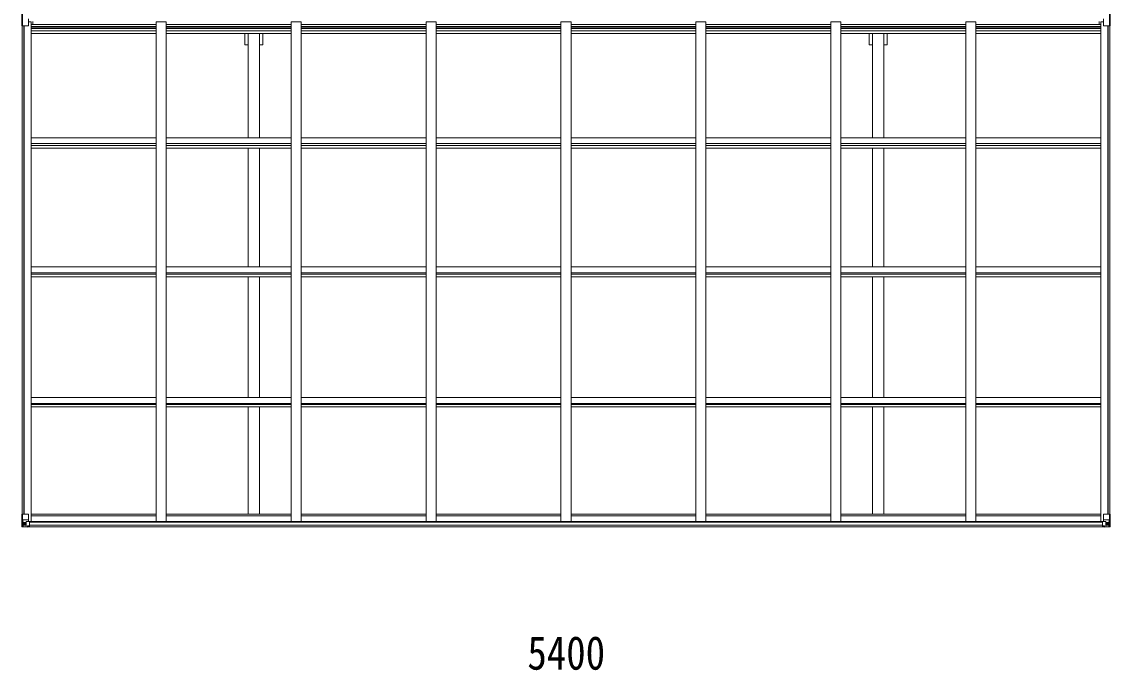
# Model space of a CAD drawing. Units: millimetres at full size; details may follow other scales. Extents: x -9783 to 33612, y -6828 to 13322.
# Drawn here: x 749 to 6153, y -13 to 3205 of the extents above; entities that cross this region are included whole.
import ezdxf
from ezdxf.enums import TextEntityAlignment as Align

# ---------------------------------------------------------------- set-up
doc = ezdxf.new("R2010")
doc.units = ezdxf.units.MM
doc.header["$LTSCALE"] = 35
for name, color, linetype, lineweight in [('0-1_本体', 4, 'Continuous', 9), ('0-2_部品', 7, 'Continuous', 9), ('0-7_合掌部品', 3, 'Continuous', 9), ('0-A_寸法', 6, 'Continuous', 9)]:
    doc.layers.add(name, color=color, linetype=linetype, lineweight=lineweight)
doc.styles.add('ＭＳ ゴシック', font='')
doc.styles.get('ＭＳ ゴシック').set_extended_font_data('MS Gothic')

msp = doc.modelspace()

# ---------------------------------------------------------------- linework, layer by layer
at = {"layer": '0-1_本体'}
for p, q in [((783.17, 3204.79), (796.17, 3204.79)), ((796.17, 724.26), (796.17, 3204.79)), ((796.17, 3191.14), (1416.17, 3191.14)), ((803.67, 3191.14), (803.67, 3206.21)), ((1416.17, 3204.37), (1466.17, 3204.37)), ((1416.17, 724.26), (1416.17, 3204.37)), ((1466.17, 724.26), (1466.17, 3204.37)), ((1466.17, 3191.14), (2086.17, 3191.14)), ((2086.17, 3204.37), (2136.17, 3204.37)), ((2086.17, 724.26), (2086.17, 3204.37)), ((2136.17, 724.26), (2136.17, 3204.37)), ((2136.17, 3191.14), (2756.17, 3191.14)), ((2756.17, 3204.37), (2806.17, 3204.37)), ((2756.17, 724.26), (2756.17, 3204.37)), ((2806.17, 724.26), (2806.17, 3204.37)), ((2806.17, 3191.14), (3426.17, 3191.14)), ((3426.17, 3204.37), (3476.17, 3204.37)), ((3426.17, 724.26), (3426.17, 3204.37)), ((3476.17, 724.26), (3476.17, 3204.37)), ((3476.17, 3191.14), (4096.17, 3191.14)), ((4096.17, 3204.37), (4146.17, 3204.37)), ((4096.17, 724.26), (4096.17, 3204.37)), ((4146.17, 724.26), (4146.17, 3204.37)), ((4146.17, 3191.14), (4766.17, 3191.14)), ((4766.17, 3204.37), (4816.17, 3204.37)), ((4766.17, 724.26), (4766.17, 3204.37)), ((4816.17, 724.26), (4816.17, 3204.37)), ((4816.17, 3191.14), (5436.17, 3191.14)), ((5436.17, 3204.37), (5486.17, 3204.37)), ((5436.17, 724.26), (5436.17, 3204.37)), ((5486.17, 724.26), (5486.17, 3204.37)), ((5486.17, 3191.14), (6106.17, 3191.14)), ((6098.67, 3191.14), (6098.67, 3206.21)), ((6119.17, 3204.79), (6106.17, 3204.79)), ((6106.17, 724.26), (6106.17, 3204.79)), ((751.17, 760.61), (751.17, 3185.71)), ((760.17, 760.61), (760.17, 3185.71)), ((760.87, 760.61), (760.87, 3185.71)), ((796.17, 3181.77), (1416.17, 3181.77)), ((796.17, 3174.7), (1416.17, 3174.7)), ((796.17, 3170.92), (1416.17, 3170.92)), ((796.17, 3159.57), (1416.17, 3159.57)), ((796.17, 3146.75), (1416.17, 3146.75)), ((1466.17, 3181.77), (2086.17, 3181.77)), ((1466.17, 3174.7), (2086.17, 3174.7)), ((1466.17, 3170.92), (2086.17, 3170.92)), ((1466.17, 3159.57), (2086.17, 3159.57)), ((1466.17, 3146.75), (2086.17, 3146.75)), ((1873.67, 2629.29), (1873.67, 3146.75)), ((1928.67, 2629.29), (1928.67, 3146.75)), ((1946.37, 3090.47), (1946.37, 3146.75)), ((2136.17, 3181.77), (2756.17, 3181.77)), ((2136.17, 3174.7), (2756.17, 3174.7)), ((2136.17, 3170.92), (2756.17, 3170.92)), ((2136.17, 3159.57), (2756.17, 3159.57)), ((2136.17, 3146.75), (2756.17, 3146.75)), ((2806.17, 3181.77), (3426.17, 3181.77)), ((2806.17, 3174.7), (3426.17, 3174.7)), ((2806.17, 3170.92), (3426.17, 3170.92)), ((2806.17, 3159.57), (3426.17, 3159.57)), ((2806.17, 3146.75), (3426.17, 3146.75)), ((3476.17, 3181.77), (4096.17, 3181.77)), ((3476.17, 3174.7), (4096.17, 3174.7)), ((3476.17, 3170.92), (4096.17, 3170.92)), ((3476.17, 3159.57), (4096.17, 3159.57)), ((3476.17, 3146.75), (4096.17, 3146.75)), ((4146.17, 3181.77), (4766.17, 3181.77)), ((4146.17, 3174.7), (4766.17, 3174.7)), ((4146.17, 3170.92), (4766.17, 3170.92)), ((4146.17, 3159.57), (4766.17, 3159.57)), ((4146.17, 3146.75), (4766.17, 3146.75)), ((4816.17, 3181.77), (5436.17, 3181.77)), ((4816.17, 3174.7), (5436.17, 3174.7)), ((4816.17, 3170.92), (5436.17, 3170.92)), ((4816.17, 3159.57), (5436.17, 3159.57)), ((4816.17, 3146.75), (5436.17, 3146.75)), ((4955.97, 3090.47), (4955.97, 3146.75)), ((4973.67, 2629.29), (4973.67, 3146.75)), ((5028.67, 2629.29), (5028.67, 3146.75)), ((5046.37, 3090.47), (5046.37, 3146.75)), ((5486.17, 3181.77), (6106.17, 3181.77)), ((5486.17, 3174.7), (6106.17, 3174.7)), ((5486.17, 3170.92), (6106.17, 3170.92)), ((5486.17, 3159.57), (6106.17, 3159.57)), ((5486.17, 3146.75), (6106.17, 3146.75)), ((6141.47, 760.61), (6141.47, 3185.71)), ((6142.17, 760.61), (6142.17, 3185.71)), ((6151.17, 760.61), (6151.17, 3185.71)), ((1946.37, 3090.47), (1928.67, 3090.47)), ((4973.67, 3090.47), (4955.97, 3090.47)), ((5046.37, 3090.47), (5028.67, 3090.47)), ((796.17, 2629.29), (1416.17, 2629.29)), ((796.17, 2600.32), (1416.17, 2600.32)), ((1466.17, 2629.29), (2086.17, 2629.29)), ((1466.17, 2600.32), (2086.17, 2600.32)), ((2136.17, 2629.29), (2756.17, 2629.29)), ((2136.17, 2600.32), (2756.17, 2600.32)), ((2806.17, 2629.29), (3426.17, 2629.29)), ((2806.17, 2600.32), (3426.17, 2600.32)), ((3476.17, 2629.29), (4096.17, 2629.29)), ((3476.17, 2600.32), (4096.17, 2600.32)), ((4146.17, 2629.29), (4766.17, 2629.29)), ((4146.17, 2600.32), (4766.17, 2600.32)), ((4816.17, 2629.29), (5436.17, 2629.29)), ((4816.17, 2600.32), (5436.17, 2600.32)), ((5486.17, 2629.29), (6106.17, 2629.29)), ((5486.17, 2600.32), (6106.17, 2600.32)), ((796.17, 2590.17), (1416.17, 2590.17)), ((796.17, 2577.33), (1416.17, 2577.33)), ((1466.17, 2590.17), (2086.17, 2590.17)), ((1466.17, 2577.33), (2086.17, 2577.33)), ((1873.67, 1988.83), (1873.67, 2577.33)), ((1928.67, 1988.83), (1928.67, 2577.33)), ((2136.17, 2590.17), (2756.17, 2590.17)), ((2136.17, 2577.33), (2756.17, 2577.33)), ((2806.17, 2590.17), (3426.17, 2590.17)), ((2806.17, 2577.33), (3426.17, 2577.33)), ((3476.17, 2590.17), (4096.17, 2590.17)), ((3476.17, 2577.33), (4096.17, 2577.33)), ((4146.17, 2590.17), (4766.17, 2590.17)), ((4146.17, 2577.33), (4766.17, 2577.33)), ((4816.17, 2590.17), (5436.17, 2590.17)), ((4816.17, 2577.33), (5436.17, 2577.33)), ((4973.67, 1988.83), (4973.67, 2577.33)), ((5028.67, 1988.83), (5028.67, 2577.33)), ((5486.17, 2590.17), (6106.17, 2590.17)), ((5486.17, 2577.33), (6106.17, 2577.33)), ((796.17, 1988.83), (1416.17, 1988.83)), ((796.17, 1959.39), (1416.17, 1959.39)), ((796.17, 1952.25), (1416.17, 1952.25)), ((1466.17, 1988.83), (2086.17, 1988.83)), ((1466.17, 1959.39), (2086.17, 1959.39)), ((1466.17, 1952.25), (2086.17, 1952.25)), ((2136.17, 1988.83), (2756.17, 1988.83)), ((2136.17, 1959.39), (2756.17, 1959.39)), ((2136.17, 1952.25), (2756.17, 1952.25)), ((2806.17, 1988.83), (3426.17, 1988.83)), ((2806.17, 1959.39), (3426.17, 1959.39)), ((2806.17, 1952.25), (3426.17, 1952.25)), ((3476.17, 1988.83), (4096.17, 1988.83)), ((3476.17, 1959.39), (4096.17, 1959.39)), ((3476.17, 1952.25), (4096.17, 1952.25)), ((4146.17, 1988.83), (4766.17, 1988.83)), ((4146.17, 1959.39), (4766.17, 1959.39)), ((4146.17, 1952.25), (4766.17, 1952.25)), ((4816.17, 1988.83), (5436.17, 1988.83)), ((4816.17, 1959.39), (5436.17, 1959.39)), ((4816.17, 1952.25), (5436.17, 1952.25)), ((5486.17, 1988.83), (6106.17, 1988.83)), ((5486.17, 1959.39), (6106.17, 1959.39)), ((5486.17, 1952.25), (6106.17, 1952.25)), ((796.17, 1939.29), (1416.17, 1939.29)), ((1466.17, 1939.29), (2086.17, 1939.29)), ((1873.67, 1340), (1873.67, 1939.29)), ((1928.67, 1340), (1928.67, 1939.29)), ((2136.17, 1939.29), (2756.17, 1939.29)), ((2806.17, 1939.29), (3426.17, 1939.29)), ((3476.17, 1939.29), (4096.17, 1939.29)), ((4146.17, 1939.29), (4766.17, 1939.29)), ((4816.17, 1939.29), (5436.17, 1939.29)), ((4973.67, 1340), (4973.67, 1939.29)), ((5028.67, 1340), (5028.67, 1939.29)), ((5486.17, 1939.29), (6106.17, 1939.29)), ((796.17, 1340), (1416.17, 1340)), ((796.17, 1310.2), (1416.17, 1310.2)), ((796.17, 1306.32), (1416.17, 1306.32)), ((1466.17, 1340), (2086.17, 1340)), ((1466.17, 1310.2), (2086.17, 1310.2)), ((1466.17, 1306.32), (2086.17, 1306.32)), ((2136.17, 1340), (2756.17, 1340)), ((2136.17, 1310.2), (2756.17, 1310.2)), ((2136.17, 1306.32), (2756.17, 1306.32)), ((2806.17, 1340), (3426.17, 1340)), ((2806.17, 1310.2), (3426.17, 1310.2)), ((2806.17, 1306.32), (3426.17, 1306.32)), ((3476.17, 1340), (4096.17, 1340)), ((3476.17, 1310.2), (4096.17, 1310.2)), ((3476.17, 1306.32), (4096.17, 1306.32)), ((4146.17, 1340), (4766.17, 1340)), ((4146.17, 1310.2), (4766.17, 1310.2)), ((4146.17, 1306.32), (4766.17, 1306.32)), ((4816.17, 1340), (5436.17, 1340)), ((4816.17, 1310.2), (5436.17, 1310.2)), ((4816.17, 1306.32), (5436.17, 1306.32)), ((5486.17, 1340), (6106.17, 1340)), ((5486.17, 1310.2), (6106.17, 1310.2)), ((5486.17, 1306.32), (6106.17, 1306.32)), ((796.19, 1293.3), (1416.17, 1293.3)), ((1466.17, 1293.3), (2086.17, 1293.3)), ((1873.67, 761.48), (1873.67, 1293.3)), ((1928.67, 761.48), (1928.67, 1293.3)), ((2136.17, 1293.3), (2756.17, 1293.3)), ((2806.17, 1293.3), (3426.17, 1293.3)), ((3476.17, 1293.3), (4096.17, 1293.3)), ((4146.17, 1293.3), (4766.17, 1293.3)), ((4816.17, 1293.3), (5436.17, 1293.3)), ((4973.67, 761.48), (4973.67, 1293.3)), ((5028.67, 761.48), (5028.67, 1293.3)), ((5486.17, 1293.3), (6106.19, 1293.3)), ((796.17, 761.48), (1416.17, 761.48)), ((1466.17, 761.48), (2086.17, 761.48)), ((2136.17, 761.48), (2756.17, 761.48)), ((2806.17, 761.48), (3426.17, 761.48)), ((3476.17, 761.48), (4096.17, 761.48)), ((4146.17, 761.48), (4766.17, 761.48)), ((4816.17, 761.48), (5436.17, 761.48)), ((5486.17, 761.48), (6106.17, 761.48)), ((787.13, 724.26), (6115.21, 724.26)), ((787.67, 721.91), (6114.67, 721.91)), ((787.67, 706.25), (6114.67, 706.25)), ((796.17, 752.37), (1416.17, 752.37)), ((1466.17, 752.37), (2086.17, 752.37)), ((2136.17, 752.37), (2756.17, 752.37)), ((2806.17, 752.37), (3426.17, 752.37)), ((3476.17, 752.37), (4096.17, 752.37)), ((4146.17, 752.37), (4766.17, 752.37)), ((4816.17, 752.37), (5436.17, 752.37)), ((5486.17, 752.37), (6106.17, 752.37)), ((777.67, 698.81), (6124.67, 698.81))]:
    msp.add_line(p, q, dxfattribs=at)
msp.add_lwpolyline([(1873.67, 3090.47), (1855.97, 3090.47), (1855.97, 3146.75)], dxfattribs=at)
at = {"layer": '0-2_部品'}
for p, q in [((749.17, 760.61), (782.17, 760.61)), ((749.17, 699.9), (749.17, 760.61)), ((752.01, 760.61), (752.01, 700.03)), ((783.17, 759.61), (783.17, 726.51)), ((6119.17, 759.61), (6119.17, 726.51)), ((6153.17, 760.61), (6120.17, 760.61)), ((6150.32, 760.61), (6150.32, 700.03)), ((6153.17, 699.9), (6153.17, 760.61)), ((752.56, 733.73), (759.17, 733.94)), ((752.56, 733.73), (756.7, 721.64)), ((755.98, 703.4), (753.25, 699.73)), ((759.17, 720.41), (756.84, 720.38)), ((756.84, 720.38), (756.84, 706.91)), ((756.84, 706.91), (759.17, 706.85)), ((759.17, 733.94), (783.17, 733.94)), ((759.17, 720.41), (759.17, 720.41)), ((771.17, 720.41), (759.17, 720.41)), ((759.17, 706.85), (771.17, 706.85)), ((763.69, 714.05), (763.69, 715.01)), ((771.17, 724.4), (777.67, 724.4)), ((771.17, 724.4), (771.17, 697.61)), ((782.34, 726.25), (771.99, 724.6)), ((771.99, 724.6), (771.99, 724.4)), ((774.69, 724.4), (782.34, 725.62)), ((777.67, 724.4), (786.67, 724.37)), ((777.67, 697.21), (777.67, 703.16)), ((786.67, 702.59), (777.67, 702.53)), ((782.34, 725.62), (782.34, 726.25)), ((787.67, 723.46), (787.67, 703.3)), ((6114.67, 723.46), (6114.67, 703.3)), ((6124.67, 724.4), (6115.67, 724.37)), ((6115.67, 702.59), (6124.67, 702.53)), ((6143.17, 733.94), (6119.17, 733.94)), ((6119.99, 726.25), (6130.34, 724.6)), ((6119.99, 725.62), (6119.99, 726.25)), ((6127.64, 724.4), (6119.99, 725.62)), ((6131.17, 724.4), (6124.67, 724.4)), ((6124.67, 697.21), (6124.67, 703.16)), ((6130.34, 724.6), (6130.34, 724.4)), ((6131.17, 724.4), (6131.17, 697.61)), ((6131.17, 720.41), (6143.17, 720.41)), ((6143.17, 706.85), (6131.17, 706.85)), ((6138.65, 714.05), (6138.65, 715.01)), ((6149.78, 733.73), (6143.17, 733.94)), ((6143.17, 720.41), (6143.17, 720.41)), ((6143.17, 720.41), (6145.5, 720.38)), ((6145.5, 706.91), (6143.17, 706.85)), ((6145.5, 720.38), (6145.5, 706.91)), ((6149.78, 733.73), (6145.64, 721.64)), ((6146.35, 703.4), (6149.09, 699.73)), ((750.11, 698.94), (750.11, 698.9)), ((759.08, 698.52), (751.15, 698.99)), ((752.01, 699.96), (752.01, 700.03)), ((771.17, 697.73), (759.17, 698.51)), ((6131.17, 697.73), (6143.17, 698.51)), ((6143.26, 698.52), (6151.18, 698.99)), ((6150.32, 699.96), (6150.32, 700.03)), ((6152.23, 698.94), (6152.23, 698.9))]:
    msp.add_line(p, q, dxfattribs=at)
for points in [[(762.73, 712.13), (761.77, 712.13), (761.77, 713.09), (762.73, 713.09)], [(763.69, 715.01), (764.65, 715.01), (764.65, 714.05)], [(764.65, 711.17), (764.65, 710.21), (763.69, 710.21), (763.69, 711.17)], [(765.61, 713.09), (766.57, 713.09), (766.57, 712.13), (765.61, 712.13)], [(787.67, 703.3), (787.66, 703.19), (777.67, 703.16)], [(6114.67, 703.3), (6114.68, 703.19), (6124.67, 703.16)], [(6136.73, 713.09), (6135.77, 713.09), (6135.77, 712.13), (6136.73, 712.13)], [(6138.65, 715.01), (6137.69, 715.01), (6137.69, 714.05)], [(6137.69, 711.17), (6137.69, 710.21), (6138.65, 710.21), (6138.65, 711.17)], [(6139.61, 712.13), (6140.57, 712.13), (6140.57, 713.09), (6139.61, 713.09)], [(750.11, 698.9), (759.17, 698.35), (777.67, 697.21)], [(6152.23, 698.9), (6143.17, 698.35), (6124.67, 697.21)]]:
    msp.add_lwpolyline(points, dxfattribs=at)
for centre in [(764.17, 712.61), (6138.17, 712.61)]:
    msp.add_circle(centre, 5.3, dxfattribs=at)
for centre, radius, start, end in [((782.17, 759.61), 1, 0, 90), ((6120.17, 759.61), 1, 90, 180), ((762.73, 714.05), 0.96, 270, 0), ((762.73, 711.17), 0.96, 0, 90), ((765.61, 714.05), 0.96, 180, 270), ((765.61, 711.17), 0.96, 90, 180), ((772.1, 723.67), 0.937, 96.73234, 129.06602), ((782.23, 727.19), 0.937, 276.73234, 357.67791), ((782.23, 726.55), 0.937, 276.73234, 357.67791), ((6120.1, 727.19), 0.937, 182.32209, 263.26766), ((6120.1, 726.55), 0.937, 182.32209, 263.26766), ((6130.23, 723.67), 0.937, 50.93398, 83.26766), ((6136.73, 714.05), 0.96, 270, 0), ((6136.73, 711.17), 0.96, 0, 90), ((6139.61, 714.05), 0.96, 180, 270), ((6139.61, 711.17), 0.96, 90, 180), ((750.17, 699.94), 0.999, 180.04917, 266.5576), ((750.17, 699.9), 0.999, 180.04917, 266.5576), ((750.17, 699.9), 1, 179.99921, 266.49983), ((751.32, 686.29), 12.7, 84.89689, 90.75534), ((753.29, 699.9), 1.28, 177.54105, 228.82169), ((6149.04, 699.9), 1.28, 311.17831, 2.45895), ((6151.01, 686.29), 12.7, 89.24466, 95.10311), ((6152.17, 699.94), 0.999, 273.4424, 359.95083), ((6152.17, 699.9), 0.999, 273.4424, 359.95083), ((6152.17, 699.9), 1, 273.50017, 0.00079)]:
    msp.add_arc(centre, radius, start, end, dxfattribs=at)
for centre, major_axis, ratio, start_param, end_param in [((753.28, 731.38), (0.85, -2.32), 0.403757, 3.0087805, 3.9744392), ((753.96, 706.99), (0.03, -5), 0.573921, 0.7672717, 1.551125), ((755.43, 720.36), (0, -3), 0.468246, 1.5772882, 2.0127935), ((677.42, 706.85), (81.75, 0), 0.061163, 6.2824128, 6.2831853), ((786.67, 723.46), (1, -0.021), 0.906239, 0.0187047, 1.589501), ((786.67, 703.29), (1, 0.012), 0.707053, 4.7036637, 6.124411), ((6115.67, 723.46), (-1, -0.021), 0.906239, 4.6936843, 6.2644806), ((6115.67, 703.29), (-1, 0.012), 0.707053, 0.1587743, 1.5795216), ((6224.92, 706.85), (-81.75, 0), 0.061163, 0, 0.0007725), ((6146.9, 720.36), (0, -3), 0.468246, 4.2703918, 4.7058971), ((6148.37, 706.99), (-0.03, -5), 0.573921, 4.7320603, 5.5159136), ((6149.06, 731.38), (-0.85, -2.32), 0.403757, 2.3087461, 3.2744049), ((752.11, 698.82), (2, -0.12), 0.060933, 2.0712557, 3.1453404), ((951.11, 686.59), (201, -12.36), 0.060933, 3.1453404, 3.145839), ((752.3, 701.92), (-0.02, -3), 0.466854, 0.125683, 0.7596956), ((6150.04, 701.92), (0.02, -3), 0.466854, 5.5234897, 6.1575023), ((6150.23, 698.82), (-2, -0.12), 0.060933, 3.1378449, 4.2119296), ((5951.23, 686.59), (-201, -12.36), 0.060933, 3.1373463, 3.1378449)]:
    msp.add_ellipse(centre, major_axis=major_axis, ratio=ratio, start_param=start_param, end_param=end_param, dxfattribs=at)
at = {"layer": '0-7_合掌部品'}
for p, q in [((749.17, 3245.91), (749.17, 3185.24)), ((752.01, 3185.24), (752.01, 3245.83)), ((6150.32, 3185.24), (6150.32, 3245.83)), ((6153.17, 3245.91), (6153.17, 3185.24)), ((783.17, 3186.24), (783.17, 3219.34)), ((6119.17, 3186.24), (6119.17, 3219.34)), ((749.17, 3185.24), (752.01, 3185.24)), ((752.01, 3185.24), (782.17, 3185.24)), ((6150.32, 3185.24), (6120.17, 3185.24)), ((6153.17, 3185.24), (6150.32, 3185.24))]:
    msp.add_line(p, q, dxfattribs=at)
for centre, start, end in [((782.17, 3186.24), 270, 0), ((6120.17, 3186.24), 180, 270)]:
    msp.add_arc(centre, 1, start, end, dxfattribs=at)

# ---------------------------------------------------------------- texts
at = {"layer": '0-A_寸法', "color": 7, "style": 'ＭＳ ゴシック', "width": 0.85}
msp.add_text('5400', height=166.8, dxfattribs=at).set_placement((3259.51, -60.41), align=Align.BOTTOM_LEFT)

doc.saveas('drawing.dxf')
